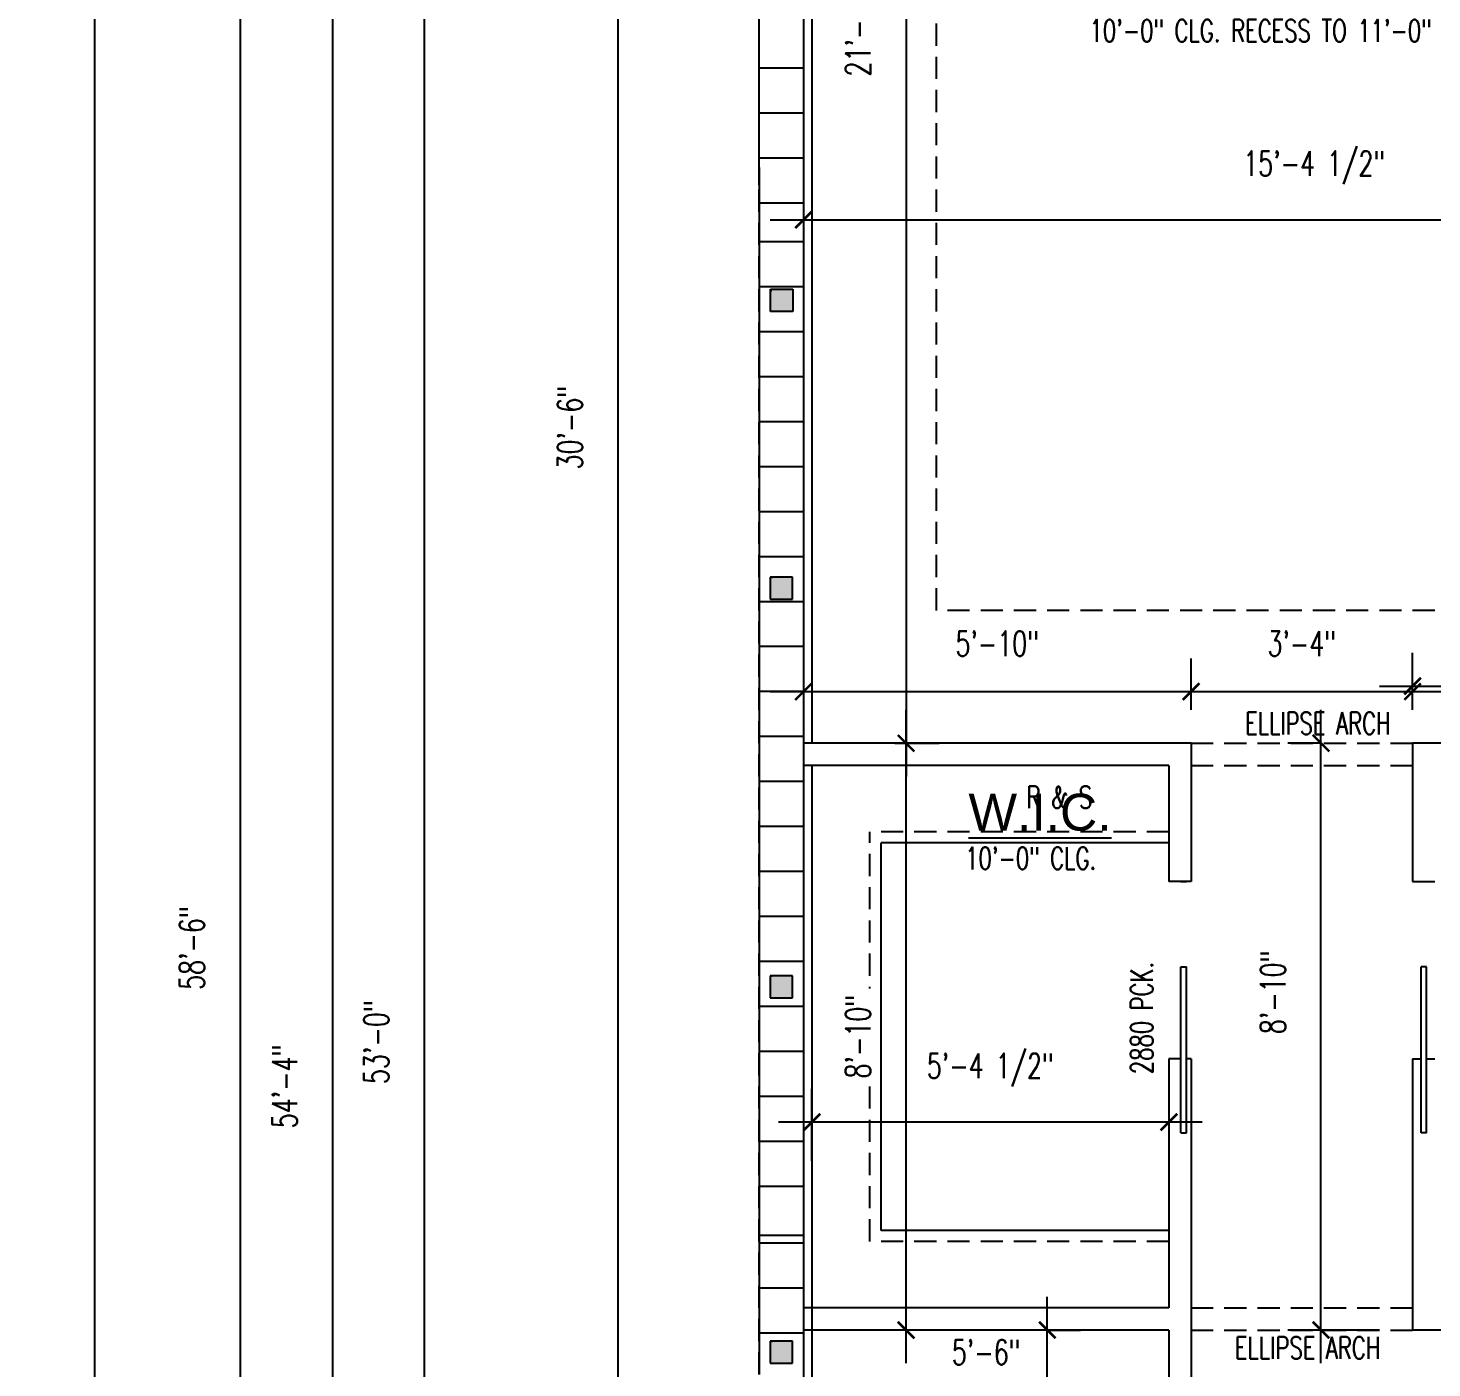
# Model space of a CAD drawing. Header units: inches. Extents: x -25328 to 8149, y -5530 to 4336.
# Drawn here: x -4712.4 to -4458.9, y 2161 to 2403 of the extents above; entities that cross this region are included whole.
import ezdxf

# ---------------------------------------------------------------- set-up
doc = ezdxf.new("R2010")
doc.units = ezdxf.units.IN
doc.header["$LTSCALE"] = 16
doc.header["$MEASUREMENT"] = 0
doc.linetypes.add('HIDDEN', pattern=[0.375, 0.25, -0.125])
doc.layers.get('0').update_dxf_attribs({"linetype": 'CONTINUOUS'})
doc.layers.get('DEFPOINTS').update_dxf_attribs({"linetype": 'CONTINUOUS'})
doc.layers.add('AREA', color=7, linetype='HIDDEN', plot=False)
for name, color, linetype in [('BLOCK', 8, 'CONTINUOUS'), ('CEILING', 8, 'CONTINUOUS'), ('CELLS', 165, 'CONTINUOUS'), ('CONC', 3, 'CONTINUOUS'), ('DIM', 5, 'CONTINUOUS'), ('DIMS', 5, 'CONTINUOUS'), ('DOORS', 1, 'CONTINUOUS'), ('DRY WALL', 8, 'CONTINUOUS'), ('SHELF', 2, 'CONTINUOUS'), ('TEXT', 11, 'CONTINUOUS'), ('TEXT ROOM', 3, 'CONTINUOUS'), ('WALLS EXT', 6, 'CONTINUOUS'), ('WALLS INT', 6, 'CONTINUOUS')]:
    doc.layers.add(name, color=color, linetype=linetype)
doc.styles.add('PAYTAS RM', font='romans.shx', dxfattribs={"width": 0.7, "height": 4.5})
doc.styles.add('PAYTS NOTES', font='romans.shx', dxfattribs={"width": 0.7, "height": 4.5})
doc.styles.add('TEST', font='swissk.ttf', dxfattribs={"height": 4})
doc.dimstyles.new('DIM- PAYTAS', dxfattribs={"dimscale": 48, "dimtxt": 0.1, "dimasz": 0.0625, "dimexe": 0.125, "dimexo": 0.125, "dimgap": 0.125, "dimtad": 1, "dimdec": 1, "dimzin": 3, "dimdsep": 46, "dimlunit": 4, "dimtxsty": 'PAYTAS RM', "dimblk": 'ARCHTICK', "dimcen": 0.09, "dimdle": 0.125, "dimclrd": 5, "dimclre": 5, "dimclrt": 11, "dimadec": 0, "dimazin": 0, "dimtfac": 1, "dimtdec": 1, "dimtofl": 0, "dimtmove": 2, "dimatfit": 3, "dimfxl": 0, "dimfrac": 2, "dimtolj": 1, "dimtzin": 3, "dimarcsym": 0})

# ---------------------------------------------------------------- blocks, each defined once
blk = doc.blocks.new('CELL')
at = {"layer": 'CELLS', "linetype": 'Continuous'}
for p, q in [((-1.99, -1.89), (-1.99, 2.11)), ((-1.99, 2.11), (2.01, 2.11)), ((2.01, 2.11), (2.01, -1.89)), ((2.01, -1.89), (-1.99, -1.89))]:
    blk.add_line(p, q, dxfattribs=at)
for points in [[(-1.99, 2.11), (-1.99, -1.89), (2.01, 2.11), (-0.07, -1.89)], [(2.01, 2.11), (-0.07, -1.89), (2.01, -0.79), (1.71, -1.89)], [(2.01, -0.79), (1.71, -1.89), (2.01, -1.89)]]:
    blk.add_solid(points, dxfattribs=at)
blk = doc.blocks.new('_ArchTick')
at = {"color": 0, "linetype": 'ByBlock', "const_width": 0.15}
blk.add_lwpolyline([(-0.5, -0.5), (0.5, 0.5)], dxfattribs=at)
blk = doc.blocks.new('*D253')
at = {"layer": 'DEFPOINTS', "color": 0, "transparency": 16777216}
for p in [(-4640.87, 2537.81), (-4580.39, 2537.81), (-4605.88, 1901.81)]:
    blk.add_point(p, dxfattribs=at)
at = {"layer": 'DIMS', "color": 5, "lineweight": -2, "transparency": 16777216}
for p, q in [((-4640.87, 1895.81), (-4640.87, 2543.81)), ((-4586.39, 2537.81), (-4646.87, 2537.81)), ((-4611.88, 1901.81), (-4646.87, 1901.81))]:
    blk.add_line(p, q, dxfattribs=at)
at = {"layer": 'DIMS', "color": 5, "lineweight": -2, "transparency": 16777216, "xscale": 3, "yscale": 3, "zscale": 3}
for p, rotation in [((-4640.87, 2537.81), 90), ((-4640.87, 1901.81), 270)]:
    blk.add_blockref('_ArchTick', p, dxfattribs=dict(at, rotation=rotation))
at = {"layer": 'DIMS', "color": 11, "transparency": 16777216, "insert": (-4649.55, 2219.81), "char_height": 4.5, "attachment_point": 5, "rotation": 90, "style": 'PAYTAS RM'}
blk.add_mtext('\\A1;53\'-0"', dxfattribs=at)
blk = doc.blocks.new('*D244')
at = {"layer": 'DEFPOINTS', "color": 0, "transparency": 16777216}
for p in [(-4572.39, 2297.81), (-4502.39, 2283.13), (-4502.39, 2273.81)]:
    blk.add_point(p, dxfattribs=at)
at = {"layer": 'DIMS', "color": 5, "lineweight": -2, "transparency": 16777216}
for p, q in [((-4572.39, 2291.81), (-4572.39, 2277.13)), ((-4502.39, 2279.81), (-4502.39, 2289.13)), ((-4578.39, 2283.13), (-4496.39, 2283.13))]:
    blk.add_line(p, q, dxfattribs=at)
at = {"layer": 'DIMS', "color": 5, "lineweight": -2, "transparency": 16777216, "xscale": 3, "yscale": 3, "zscale": 3, "rotation": 180}
blk.add_blockref('_ArchTick', (-4572.39, 2283.13), dxfattribs=at)
at = {"layer": 'DIMS', "color": 5, "lineweight": -2, "transparency": 16777216, "xscale": 3, "yscale": 3, "zscale": 3}
blk.add_blockref('_ArchTick', (-4502.39, 2283.13), dxfattribs=at)
at = {"layer": 'DIMS', "color": 11, "transparency": 16777216, "insert": (-4537.39, 2291.81), "char_height": 4.5, "attachment_point": 5, "style": 'PAYTAS RM'}
blk.add_mtext('\\A1;5\'-10"', dxfattribs=at)
blk = doc.blocks.new('*D245')
at = {"layer": 'DEFPOINTS', "color": 0, "transparency": 16777216}
for p in [(-4462.39, 2283.13), (-4502.39, 2273.81), (-4462.39, 2273.81)]:
    blk.add_point(p, dxfattribs=at)
at = {"layer": 'DIMS', "color": 5, "lineweight": -2, "transparency": 16777216}
for p, q in [((-4502.39, 2279.81), (-4502.39, 2289.13)), ((-4462.39, 2279.81), (-4462.39, 2289.13)), ((-4508.39, 2283.13), (-4456.39, 2283.13))]:
    blk.add_line(p, q, dxfattribs=at)
at = {"layer": 'DIMS', "color": 5, "lineweight": -2, "transparency": 16777216, "xscale": 3, "yscale": 3, "zscale": 3, "rotation": 180}
blk.add_blockref('_ArchTick', (-4502.39, 2283.13), dxfattribs=at)
at = {"layer": 'DIMS', "color": 5, "lineweight": -2, "transparency": 16777216, "xscale": 3, "yscale": 3, "zscale": 3}
blk.add_blockref('_ArchTick', (-4462.39, 2283.13), dxfattribs=at)
at = {"layer": 'DIMS', "color": 11, "transparency": 16777216, "insert": (-4482.39, 2291.81), "char_height": 4.5, "attachment_point": 5, "style": 'PAYTAS RM'}
blk.add_mtext('\\A1;3\'-4"', dxfattribs=at)
blk = doc.blocks.new('*D246')
at = {"layer": 'DEFPOINTS', "color": 0, "transparency": 16777216}
for p in [(-4381.89, 2307.16), (-4381.89, 2284.13), (-4462.39, 2273.81)]:
    blk.add_point(p, dxfattribs=at)
at = {"layer": 'DIMS', "color": 5, "lineweight": -2, "transparency": 16777216}
for p, q in [((-4381.89, 2301.16), (-4381.89, 2278.13)), ((-4462.39, 2279.81), (-4462.39, 2290.13)), ((-4468.39, 2284.13), (-4375.89, 2284.13))]:
    blk.add_line(p, q, dxfattribs=at)
at = {"layer": 'DIMS', "color": 5, "lineweight": -2, "transparency": 16777216, "xscale": 3, "yscale": 3, "zscale": 3, "rotation": 180}
blk.add_blockref('_ArchTick', (-4462.39, 2284.13), dxfattribs=at)
at = {"layer": 'DIMS', "color": 5, "lineweight": -2, "transparency": 16777216, "xscale": 3, "yscale": 3, "zscale": 3}
blk.add_blockref('_ArchTick', (-4381.89, 2284.13), dxfattribs=at)
at = {"layer": 'DIMS', "color": 11, "transparency": 16777216, "insert": (-4422.14, 2293.56), "char_height": 4.5, "attachment_point": 5, "style": 'PAYTAS RM'}
blk.add_mtext('\\A1;6\'-8 1/2"', dxfattribs=at)
blk = doc.blocks.new('*D247')
at = {"layer": 'DEFPOINTS', "color": 0, "transparency": 16777216}
for p in [(-4572.39, 2376.44), (-4387.89, 2368.35), (-4387.89, 2368.35)]:
    blk.add_point(p, dxfattribs=at)
at = {"layer": 'DIMS', "color": 5, "lineweight": -2, "transparency": 16777216}
for p, q in [((-4578.39, 2368.35), (-4381.89, 2368.35)), ((-4572.39, 2370.44), (-4572.39, 2362.35))]:
    blk.add_line(p, q, dxfattribs=at)
at = {"layer": 'DIMS', "color": 5, "lineweight": -2, "transparency": 16777216, "xscale": 3, "yscale": 3, "zscale": 3, "rotation": 180}
blk.add_blockref('_ArchTick', (-4572.39, 2368.35), dxfattribs=at)
at = {"layer": 'DIMS', "color": 5, "lineweight": -2, "transparency": 16777216, "xscale": 3, "yscale": 3, "zscale": 3}
blk.add_blockref('_ArchTick', (-4387.89, 2368.35), dxfattribs=at)
at = {"layer": 'DIMS', "color": 11, "transparency": 16777216, "insert": (-4480.14, 2377.78), "char_height": 4.5, "attachment_point": 5, "style": 'PAYTAS RM'}
blk.add_mtext('\\A1;15\'-4 1/2"', dxfattribs=at)
blk = doc.blocks.new('*D272')
at = {"layer": 'CONC', "color": 5, "lineweight": -2, "transparency": 16777216}
blk.add_line((-4605.88, 2141.81), (-4605.88, 2519.81), dxfattribs=at)
at = {"layer": 'DEFPOINTS', "color": 0, "transparency": 16777216}
for p in [(-4605.88, 2513.81), (-4605.88, 2513.81), (-4605.88, 2147.81)]:
    blk.add_point(p, dxfattribs=at)
at = {"layer": 'CONC', "color": 5, "lineweight": -2, "transparency": 16777216, "xscale": 3, "yscale": 3, "zscale": 3}
for p, rotation in [((-4605.88, 2513.81), 90), ((-4605.88, 2147.81), 270)]:
    blk.add_blockref('_ArchTick', p, dxfattribs=dict(at, rotation=rotation))
at = {"layer": 'CONC', "color": 11, "transparency": 16777216, "insert": (-4614.56, 2330.81), "char_height": 4.5, "attachment_point": 5, "rotation": 90, "style": 'PAYTAS RM'}
blk.add_mtext('\\A1;30\'-6"', dxfattribs=at)
blk = doc.blocks.new('*D279')
at = {"layer": 'DEFPOINTS', "color": 0, "transparency": 16777216}
for p in [(-4534.05, 2167.81), (-4528.36, 2167.81), (-4534.05, 2127.81)]:
    blk.add_point(p, dxfattribs=at)
at = {"layer": 'DIM', "color": 5, "lineweight": -2, "transparency": 16777216}
for p, q in [((-4528.36, 2121.81), (-4528.36, 2173.81)), ((-4528.05, 2167.81), (-4522.36, 2167.81)), ((-4528.05, 2127.81), (-4522.36, 2127.81))]:
    blk.add_line(p, q, dxfattribs=at)
at = {"layer": 'DIM', "color": 5, "lineweight": -2, "transparency": 16777216, "xscale": 3, "yscale": 3, "zscale": 3}
for p, rotation in [((-4528.36, 2167.81), 90), ((-4528.36, 2127.81), 270)]:
    blk.add_blockref('_ArchTick', p, dxfattribs=dict(at, rotation=rotation))
at = {"layer": 'DIM', "color": 11, "transparency": 16777216, "insert": (-4538, 2148.81), "char_height": 4.5, "attachment_point": 5, "rotation": 90, "style": 'PAYTAS RM', "bg_fill": 3, "box_fill_scale": 1.25, "bg_fill_color": 256, "bg_fill_true_color": 13158600, "bg_fill_transparency": 0}
blk.add_mtext('\\A1;3\'-4"', dxfattribs=at)
blk = doc.blocks.new('*D280')
at = {"layer": 'CONC', "color": 5, "lineweight": -2, "transparency": 16777216}
for p, q in [((-4570.89, 2198.37), (-4570.89, 2211.37)), ((-4500.39, 2205.37), (-4576.89, 2205.37))]:
    blk.add_line(p, q, dxfattribs=at)
at = {"layer": 'DEFPOINTS', "color": 0, "transparency": 16777216}
for p in [(-4570.89, 2205.37), (-4506.39, 2205.37), (-4570.89, 2192.37)]:
    blk.add_point(p, dxfattribs=at)
at = {"layer": 'CONC', "color": 5, "lineweight": -2, "transparency": 16777216, "xscale": 3, "yscale": 3, "zscale": 3, "rotation": 180}
blk.add_blockref('_ArchTick', (-4570.89, 2205.37), dxfattribs=at)
at = {"layer": 'CONC', "color": 5, "lineweight": -2, "transparency": 16777216, "xscale": 3, "yscale": 3, "zscale": 3}
blk.add_blockref('_ArchTick', (-4506.39, 2205.37), dxfattribs=at)
at = {"layer": 'CONC', "color": 11, "transparency": 16777216, "insert": (-4538.64, 2214.79), "char_height": 4.5, "attachment_point": 5, "style": 'PAYTAS RM'}
blk.add_mtext('\\A1;5\'-4 1/2"', dxfattribs=at)
blk = doc.blocks.new('*D282')
at = {"layer": 'DEFPOINTS', "color": 0, "transparency": 16777216}
for p in [(-4478.93, 2273.81), (-4473.17, 2273.81), (-4462.39, 2167.81)]:
    blk.add_point(p, dxfattribs=at)
at = {"layer": 'DIM', "color": 5, "lineweight": -2, "transparency": 16777216}
for p, q in [((-4478.93, 2161.81), (-4478.93, 2279.81)), ((-4479.17, 2273.81), (-4484.93, 2273.81)), ((-4468.39, 2167.81), (-4484.93, 2167.81))]:
    blk.add_line(p, q, dxfattribs=at)
at = {"layer": 'DIM', "color": 5, "lineweight": -2, "transparency": 16777216, "xscale": 3, "yscale": 3, "zscale": 3}
for p, rotation in [((-4478.93, 2273.81), 90), ((-4478.93, 2167.81), 270)]:
    blk.add_blockref('_ArchTick', p, dxfattribs=dict(at, rotation=rotation))
at = {"layer": 'DIM', "color": 11, "transparency": 16777216, "insert": (-4487.61, 2228.81), "char_height": 4.5, "attachment_point": 5, "rotation": 90, "style": 'PAYTAS RM', "bg_fill": 3, "box_fill_scale": 1.25, "bg_fill_color": 256, "bg_fill_true_color": 13158600, "bg_fill_transparency": 0}
blk.add_mtext('\\A1;8\'-10"', dxfattribs=at)
blk = doc.blocks.new('*D313')
at = {"layer": 'DEFPOINTS', "color": 0, "transparency": 16777216}
for p in [(-4561.89, 2529.81), (-4561.89, 2273.81), (-4553.87, 2273.81)]:
    blk.add_point(p, dxfattribs=at)
at = {"layer": 'DIM', "color": 5, "lineweight": -2, "transparency": 16777216}
for p, q in [((-4553.87, 2535.81), (-4553.87, 2267.81)), ((-4555.89, 2529.81), (-4547.87, 2529.81)), ((-4555.89, 2273.81), (-4547.87, 2273.81))]:
    blk.add_line(p, q, dxfattribs=at)
at = {"layer": 'DIM', "color": 5, "lineweight": -2, "transparency": 16777216, "xscale": 3, "yscale": 3, "zscale": 3}
for p, rotation in [((-4553.87, 2529.81), 90), ((-4553.87, 2273.81), 270)]:
    blk.add_blockref('_ArchTick', p, dxfattribs=dict(at, rotation=rotation))
at = {"layer": 'DIM', "color": 11, "transparency": 16777216, "insert": (-4562.55, 2401.81), "char_height": 4.5, "attachment_point": 5, "rotation": 90, "style": 'PAYTAS RM', "bg_fill": 3, "box_fill_scale": 1.25, "bg_fill_color": 256, "bg_fill_true_color": 13158600, "bg_fill_transparency": 0}
blk.add_mtext('\\A1;21\'-4"', dxfattribs=at)
blk = doc.blocks.new('*D319')
at = {"layer": 'DEFPOINTS', "color": 0, "transparency": 16777216}
for p in [(-4560.48, 2273.81), (-4553.87, 2273.81), (-4552.63, 2167.81)]:
    blk.add_point(p, dxfattribs=at)
at = {"layer": 'DIM', "color": 5, "lineweight": -2, "transparency": 16777216}
for p, q in [((-4553.87, 2161.81), (-4553.87, 2279.81)), ((-4554.48, 2273.81), (-4547.87, 2273.81)), ((-4558.63, 2167.81), (-4559.87, 2167.81))]:
    blk.add_line(p, q, dxfattribs=at)
at = {"layer": 'DIM', "color": 5, "lineweight": -2, "transparency": 16777216, "xscale": 3, "yscale": 3, "zscale": 3}
for p, rotation in [((-4553.87, 2273.81), 90), ((-4553.87, 2167.81), 270)]:
    blk.add_blockref('_ArchTick', p, dxfattribs=dict(at, rotation=rotation))
at = {"layer": 'DIM', "color": 11, "transparency": 16777216, "insert": (-4562.55, 2220.81), "char_height": 4.5, "attachment_point": 5, "rotation": 90, "style": 'PAYTAS RM', "bg_fill": 3, "box_fill_scale": 1.25, "bg_fill_color": 256, "bg_fill_true_color": 13158600, "bg_fill_transparency": 0}
blk.add_mtext('\\A1;8\'-10"', dxfattribs=at)
blk = doc.blocks.new('*D356')
at = {"layer": 'DEFPOINTS', "color": 0, "transparency": 16777216}
for p in [(-4572.39, 2164.02), (-4506.39, 2163.02), (-4506.39, 2155.12)]:
    blk.add_point(p, dxfattribs=at)
at = {"layer": 'WALLS INT', "color": 5, "lineweight": -2, "transparency": 16777216}
for p, q in [((-4572.39, 2158.02), (-4572.39, 2149.12)), ((-4506.39, 2157.02), (-4506.39, 2149.12)), ((-4578.39, 2155.12), (-4500.39, 2155.12))]:
    blk.add_line(p, q, dxfattribs=at)
at = {"layer": 'WALLS INT', "color": 5, "lineweight": -2, "transparency": 16777216, "xscale": 3, "yscale": 3, "zscale": 3, "rotation": 180}
blk.add_blockref('_ArchTick', (-4572.39, 2155.12), dxfattribs=at)
at = {"layer": 'WALLS INT', "color": 5, "lineweight": -2, "transparency": 16777216, "xscale": 3, "yscale": 3, "zscale": 3}
blk.add_blockref('_ArchTick', (-4506.39, 2155.12), dxfattribs=at)
at = {"layer": 'WALLS INT', "color": 11, "transparency": 16777216, "insert": (-4539.39, 2163.8), "char_height": 4.5, "attachment_point": 5, "style": 'PAYTAS RM', "bg_fill": 3, "box_fill_scale": 1.25, "bg_fill_color": 256, "bg_fill_true_color": 13158600, "bg_fill_transparency": 0}
blk.add_mtext('\\A1;5\'-6"', dxfattribs=at)
blk = doc.blocks.new('*D553')
at = {"layer": 'DEFPOINTS', "color": 0, "transparency": 16777216}
for p in [(-4657.4, 2537.81), (-4628.95, 2537.81), (-4595.6, 1885.81)]:
    blk.add_point(p, dxfattribs=at)
at = {"layer": 'WALLS INT', "color": 5, "lineweight": -2, "transparency": 16777216}
for p, q in [((-4657.4, 1879.81), (-4657.4, 2543.81)), ((-4634.95, 2537.81), (-4663.4, 2537.81)), ((-4601.6, 1885.81), (-4663.4, 1885.81))]:
    blk.add_line(p, q, dxfattribs=at)
at = {"layer": 'WALLS INT', "color": 5, "lineweight": -2, "transparency": 16777216, "xscale": 3, "yscale": 3, "zscale": 3}
for p, rotation in [((-4657.4, 2537.81), 90), ((-4657.4, 1885.81), 270)]:
    blk.add_blockref('_ArchTick', p, dxfattribs=dict(at, rotation=rotation))
at = {"layer": 'WALLS INT', "color": 11, "transparency": 16777216, "insert": (-4666.08, 2211.81), "char_height": 4.5, "attachment_point": 5, "rotation": 90, "style": 'PAYTAS RM', "bg_fill": 3, "box_fill_scale": 1.25, "bg_fill_color": 256, "bg_fill_true_color": 13158600, "bg_fill_transparency": 0}
blk.add_mtext('\\A1;54\'-4"', dxfattribs=at)
blk = doc.blocks.new('*D555')
at = {"layer": 'DEFPOINTS', "color": 0, "transparency": 16777216}
for p in [(-4628.9, 2587.81), (-4674.15, 1885.81), (-4552.42, 1885.81)]:
    blk.add_point(p, dxfattribs=at)
at = {"layer": 'WALLS INT', "color": 5, "lineweight": -2, "transparency": 16777216}
for p, q in [((-4674.15, 2593.81), (-4674.15, 1879.81)), ((-4634.9, 2587.81), (-4680.15, 2587.81)), ((-4558.42, 1885.81), (-4680.15, 1885.81))]:
    blk.add_line(p, q, dxfattribs=at)
at = {"layer": 'WALLS INT', "color": 5, "lineweight": -2, "transparency": 16777216, "xscale": 3, "yscale": 3, "zscale": 3}
for p, rotation in [((-4674.15, 2587.81), 90), ((-4674.15, 1885.81), 270)]:
    blk.add_blockref('_ArchTick', p, dxfattribs=dict(at, rotation=rotation))
at = {"layer": 'WALLS INT', "color": 11, "transparency": 16777216, "insert": (-4682.83, 2236.81), "char_height": 4.5, "attachment_point": 5, "rotation": 90, "style": 'PAYTAS RM', "bg_fill": 3, "box_fill_scale": 1.25, "bg_fill_color": 256, "bg_fill_true_color": 13158600, "bg_fill_transparency": 0}
blk.add_mtext('\\A1;58\'-6"', dxfattribs=at)
blk = doc.blocks.new('*D558')
at = {"layer": 'DEFPOINTS', "color": 0, "transparency": 16777216}
for p in [(-4700.39, 2587.81), (-4607.35, 2587.81), (-4505.33, 1501.81)]:
    blk.add_point(p, dxfattribs=at)
at = {"layer": 'WALLS INT', "color": 5, "lineweight": -2, "transparency": 16777216}
for p, q in [((-4700.39, 1495.81), (-4700.39, 2593.81)), ((-4613.35, 2587.81), (-4706.39, 2587.81)), ((-4511.33, 1501.81), (-4706.39, 1501.81))]:
    blk.add_line(p, q, dxfattribs=at)
at = {"layer": 'WALLS INT', "color": 5, "lineweight": -2, "transparency": 16777216, "xscale": 3, "yscale": 3, "zscale": 3}
for p, rotation in [((-4700.39, 2587.81), 90), ((-4700.39, 1501.81), 270)]:
    blk.add_blockref('_ArchTick', p, dxfattribs=dict(at, rotation=rotation))
at = {"layer": 'WALLS INT', "color": 11, "transparency": 16777216, "insert": (-4709.07, 2044.81), "char_height": 4.5, "attachment_point": 5, "rotation": 90, "style": 'PAYTAS RM', "bg_fill": 3, "box_fill_scale": 1.25, "bg_fill_color": 256, "bg_fill_true_color": 13158600, "bg_fill_transparency": 0}
blk.add_mtext('\\A1;90\'-6"', dxfattribs=at)

msp = doc.modelspace()

# ---------------------------------------------------------------- linework, layer by layer
at = {"layer": 'BLOCK'}
for p, q in [((-4572.39364874, 2395.75792296), (-4580.39364874, 2395.75792296)), ((-4572.39364874, 2387.63292296), (-4580.39364874, 2387.63292296)), ((-4572.39364874, 2379.50792296), (-4580.39364874, 2379.50792296)), ((-4572.39364874, 2371.38292296), (-4580.39364874, 2371.38292296)), ((-4572.39364874, 2364.375), (-4580.39364874, 2364.375)), ((-4572.39364874, 2356.25), (-4580.39364874, 2356.25)), ((-4572.39364874, 2348.125), (-4580.39364874, 2348.125)), ((-4572.39364874, 2340), (-4580.39364874, 2340)), ((-4572.39364874, 2331.875), (-4580.39364874, 2331.875)), ((-4572.39364874, 2323.75), (-4580.39364874, 2323.75)), ((-4572.39364874, 2315.625), (-4580.39364874, 2315.625)), ((-4572.39364874, 2307.5), (-4580.39364874, 2307.5)), ((-4572.39364874, 2299.375), (-4580.39364874, 2299.375)), ((-4572.39364874, 2291.25), (-4580.39364874, 2291.25)), ((-4572.39364874, 2283.125), (-4580.39364874, 2283.125)), ((-4572.39364874, 2275), (-4580.39364874, 2275)), ((-4572.39364874, 2266.875), (-4580.39364874, 2266.875)), ((-4572.39364874, 2258.75), (-4580.39364874, 2258.75)), ((-4572.39364874, 2250.625), (-4580.39364874, 2250.625)), ((-4572.39364874, 2242.5), (-4580.39364874, 2242.5)), ((-4572.39364874, 2234.375), (-4580.39364874, 2234.375)), ((-4572.39364874, 2226.25), (-4580.39364874, 2226.25)), ((-4572.39364874, 2218.125), (-4580.39364874, 2218.125)), ((-4572.39364874, 2210), (-4580.39364874, 2210)), ((-4572.39364874, 2201.875), (-4580.39364874, 2201.875)), ((-4572.39364874, 2193.75), (-4580.39364874, 2193.75)), ((-4572.39364874, 2184.90466057), (-4580.39364874, 2184.90466057)), ((-4572.39364874, 2183.5), (-4580.39364874, 2183.5)), ((-4572.39364874, 2175.375), (-4580.39364874, 2175.375)), ((-4572.39364874, 2167.25), (-4580.39364874, 2167.25))]:
    msp.add_line(p, q, dxfattribs=at)
at = {"layer": 'CEILING', "linetype": 'HIDDEN'}
for p, q in [((-4548.39364874, 2297.80728168), (-4548.39364874, 2505.80728168)), ((-4410.39364874, 2297.80728168), (-4548.39364874, 2297.80728168)), ((-4502.39364874, 2273.80728168), (-4462.39364874, 2273.80728168)), ((-4502.39364874, 2269.80728168), (-4462.39364874, 2269.80728168))]:
    msp.add_line(p, q, dxfattribs=at)
at = {"layer": 'DOORS'}
for p, q in [((-4504.23536139, 2248.80728168), (-4503.23536139, 2248.80728168)), ((-4504.23536139, 2203.42536488), (-4504.23536139, 2233.42536488)), ((-4504.23536139, 2233.42536488), (-4503.23536139, 2233.42536488)), ((-4503.23536139, 2203.42536488), (-4503.23536139, 2233.42536488)), ((-4460.86365332, 2203.42536488), (-4460.86365332, 2233.42536488)), ((-4459.86365332, 2233.42536488), (-4460.86365332, 2233.42536488)), ((-4459.86365332, 2203.42536488), (-4459.86365332, 2233.42536488)), ((-4504.23536139, 2203.42536488), (-4503.23536139, 2203.42536488)), ((-4459.86365332, 2203.42536488), (-4460.86365332, 2203.42536488))]:
    msp.add_line(p, q, dxfattribs=at)
at = {"layer": 'DRY WALL'}
for p, q in [((-4570.89364874, 2528.30728168), (-4570.89364874, 2273.80728168)), ((-4570.89364874, 2269.80728168), (-4570.89364874, 1911.30728168))]:
    msp.add_line(p, q, dxfattribs=at)
at = {"layer": 'SHELF', "linetype": 'HIDDEN'}
for p, q in [((-4506.39364874, 2257.80728168), (-4560.39364874, 2257.80728168)), ((-4560.39364874, 2183.80728168), (-4560.39364874, 2257.80728168)), ((-4506.39364874, 2183.80728168), (-4560.39364874, 2183.80728168))]:
    msp.add_line(p, q, dxfattribs=at)
at = {"layer": 'SHELF'}
for p, q in [((-4506.39364874, 2255.80728168), (-4558.39364874, 2255.80728168)), ((-4558.39364874, 2185.80728168), (-4558.39364874, 2255.80728168)), ((-4506.39364874, 2185.80728168), (-4558.39364874, 2185.80728168))]:
    msp.add_line(p, q, dxfattribs=at)
at = {"layer": 'WALLS EXT'}
for p, q in [((-4580.39364874, 2374.59180565), (-4580.39364874, 2477.80728168)), ((-4572.39364874, 2477.80728168), (-4572.39364874, 2374.59180565)), ((-4580.39364874, 2377.80728168), (-4580.39364874, 2159.80728168)), ((-4572.39364874, 2377.80728168), (-4572.39364874, 2102.80728168))]:
    msp.add_line(p, q, dxfattribs=at)
at = {"layer": 'WALLS INT'}
for p, q in [((-4502.39364874, 2273.80728168), (-4572.39364874, 2273.80728168)), ((-4502.39364874, 2273.80728168), (-4502.39364874, 2248.80728168)), ((-4462.39364874, 2273.80728168), (-4462.39364874, 2248.80728168)), ((-4387.89364874, 2273.80728168), (-4462.39364874, 2273.80728168)), ((-4506.39364874, 2269.80728168), (-4572.39364874, 2269.80728168)), ((-4506.39364874, 2269.80728168), (-4506.39364874, 2248.80728168)), ((-4502.39364874, 2248.80728168), (-4506.39364874, 2248.80728168)), ((-4462.39364874, 2248.80728168), (-4458.39364874, 2248.80728168)), ((-4506.39364874, 2216.80728168), (-4506.39364874, 2210.80728168)), ((-4504.23536139, 2216.80728168), (-4506.39364874, 2216.80728168)), ((-4502.39364874, 2216.80728168), (-4503.23536139, 2216.80728168)), ((-4502.39364874, 2216.80728168), (-4502.39364874, 2123.80728168)), ((-4462.39364874, 2216.80728168), (-4462.39364874, 2167.80728168)), ((-4462.39364874, 2216.80728168), (-4460.86365332, 2216.80728168)), ((-4459.86365332, 2216.80728168), (-4458.39364874, 2216.80728168)), ((-4506.39364874, 2210.80728168), (-4506.39364874, 2171.80728168)), ((-4506.39364874, 2210.80728168), (-4506.39364874, 2210.80728168)), ((-4506.39364874, 2171.80728168), (-4572.39364874, 2171.80728168)), ((-4506.39364874, 2167.80728168), (-4572.39364874, 2167.80728168)), ((-4506.39364874, 2167.80728168), (-4506.39364874, 2127.80728168)), ((-4381.89364874, 2167.80728168), (-4462.39364874, 2167.80728168))]:
    msp.add_line(p, q, dxfattribs=at)

# ---------------------------------------------------------------- block references
at = {"layer": 'CELLS', "rotation": 180}
msp.add_blockref('CELL', (-4576.32696106, 2353.91795462), dxfattribs=at)
at = {"layer": 'CELLS', "xscale": -1, "rotation": 270}
for p in [(-4576.50432169, 2301.79811215), (-4576.50432169, 2229.79811215), (-4576.50432169, 2163.79811215)]:
    msp.add_blockref('CELL', p, dxfattribs=at)

# ---------------------------------------------------------------- texts
at = {"layer": 'TEXT', "char_height": 4, "attachment_point": 1, "style": 'PAYTS NOTES'}
for s, insert, width in [('\\pt4.004,8.009,12;10\'-0" CLG. RECESS TO 11\'-0"', (-4520.7185818, 2404.50559167), 83.9529322576), ('\\A1;R & S', (-4532.12986659, 2266.0643352), 23.9529322576), ('\\pt4.004,8.009,12;10\'-0" CLG.', (-4543.17695354, 2255.02096143), 83.9529322576)]:
    msp.add_mtext(s, dxfattribs=dict(at, insert=insert, width=width))
at = {"layer": 'TEXT', "insert": (-4513.31073396, 2214.03522294), "char_height": 4, "width": 32.8034271152, "attachment_point": 1, "rotation": 90, "style": 'PAYTS NOTES'}
msp.add_mtext('\\pt4.004,8.009,12;2880 PCK.', dxfattribs=at)
at = {"layer": 'TEXT ROOM', "insert": (-4529.67313298, 2257.93006484), "char_height": 5, "width": 65.8334247406, "attachment_point": 8, "style": 'TEST'}
msp.add_mtext('{\\fSansSerif|b0|i0|c2|p2;\\H1.333x;\\LW.I.C.}', dxfattribs=at)

# ---------------------------------------------------------------- dimensions: what is measured, and where the dimension line sits
at = {"layer": 'CONC'}
for base, p1, p2, angle, picture, middle in [((-4605.882331, 2513.80728168), (-4605.882331, 2147.80728168), (-4605.882331, 2513.80728168), 90, '*D272', (-4614.56090243, 2330.80728168)), ((-4570.89364874, 2205.36538667), (-4506.39364874, 2205.36538667), (-4570.89364874, 2192.36538667), 180, '*D280', (-4538.64364874, 2214.7939581))]:
    dim = msp.add_linear_dim(base=base, p1=p1, p2=p2, angle=angle, dimstyle='DIM- PAYTAS', dxfattribs=at)
    dim.commit()
    dim.dimension.update_dxf_attribs({"geometry": picture, "text_midpoint": middle})
at = {"layer": 'DIMS'}
for base, p1, p2, angle, picture, middle in [((-4640.87076832, 2537.80728168), (-4605.882331, 1901.80728168), (-4580.39364874, 2537.80728168), 90, '*D253', (-4649.54933975, 2219.80728168)), ((-4387.89364874, 2368.3497082), (-4572.39364874, 2376.44030216), (-4387.89364874, 2368.3497082), 0, '*D247', (-4480.14364874, 2377.77827963)), ((-4381.89364874, 2284.12818445), (-4462.39364874, 2273.80728168), (-4381.89364874, 2307.15510847), 0, '*D246', (-4422.14364874, 2293.55675588)), ((-4502.39364874, 2283.12818445), (-4572.39364874, 2297.80728168), (-4502.39364874, 2273.80728168), 0, '*D244', (-4537.39364874, 2291.80675588)), ((-4462.39364874, 2283.12818445), (-4502.39364874, 2273.80728168), (-4462.39364874, 2273.80728168), 0, '*D245', (-4482.39364874, 2291.80675588))]:
    dim = msp.add_linear_dim(base=base, p1=p1, p2=p2, angle=angle, dimstyle='DIM- PAYTAS', dxfattribs=at)
    dim.commit()
    dim.dimension.update_dxf_attribs({"geometry": picture, "text_midpoint": middle})

# ---------------------------------------------------------------- next in the draw order: dimensions: what is measured, and where the dimension line sits
at = {"layer": 'DIM'}
dim = msp.add_linear_dim(base=(-4553.87114497, 2273.80728168), p1=(-4561.89364874, 2529.80728168), p2=(-4561.89364874, 2273.80728168), angle=90, dimstyle='DIM- PAYTAS', override={"dimtfill": 1, "dimarcsym": 2}, dxfattribs=at)
dim.commit()
dim.dimension.update_dxf_attribs({"geometry": '*D313', "text_midpoint": (-4562.5497164, 2401.80728168)})
for base, p1, p2, picture, middle in [((-4478.92854718, 2273.80728168), (-4462.39364874, 2167.80728168), (-4473.17046753, 2273.80728168), '*D282', (-4487.60711861, 2228.80728168)), ((-4528.36207684, 2167.80728168), (-4534.05050299, 2127.80728168), (-4534.05050299, 2167.80728168), '*D279', (-4537.99593138, 2148.80728168))]:
    dim = msp.add_linear_dim(base=base, p1=p1, p2=p2, angle=90, dimstyle='DIM- PAYTAS', override={"dimtfill": 1, "dimarcsym": 2}, dxfattribs=at)
    dim.commit()
    dim.dimension.update_dxf_attribs({"geometry": picture, "text_midpoint": middle, "dimtype": 160})
at = {"layer": 'WALLS INT'}
dim = msp.add_linear_dim(base=(-4657.40442566, 2537.80728168), p1=(-4595.60485819, 1885.80728168), p2=(-4628.94802469, 2537.80728168), angle=90, dimstyle='DIM- PAYTAS', override={"dimtfill": 1, "dimarcsym": 2}, dxfattribs=at)
dim.commit()
dim.dimension.update_dxf_attribs({"geometry": '*D553', "text_midpoint": (-4666.08299709, 2211.80728168)})

# ---------------------------------------------------------------- next in the draw order: linework, layer by layer
at = {"layer": 'CEILING', "linetype": 'HIDDEN'}
for p, q in [((-4502.39364874, 2171.80728168), (-4462.39364874, 2171.80728168)), ((-4502.39364874, 2167.80728168), (-4462.39364874, 2167.80728168))]:
    msp.add_line(p, q, dxfattribs=at)

# ---------------------------------------------------------------- next in the draw order: texts
at = {"layer": 'TEXT', "char_height": 4, "width": 65.2677699963, "attachment_point": 1, "style": 'PAYTS NOTES'}
for insert in [(-4492.62935667, 2279.40470362), (-4494.47265295, 2166.60679978)]:
    msp.add_mtext('ELLIPSE ARCH', dxfattribs=dict(at, insert=insert))

# ---------------------------------------------------------------- next in the draw order: dimensions: what is measured, and where the dimension line sits
at = {"layer": 'DIM'}
dim = msp.add_linear_dim(base=(-4553.87114497, 2273.80728168), p1=(-4552.63404451, 2167.80728168), p2=(-4560.48084434, 2273.80728168), angle=90, dimstyle='DIM- PAYTAS', override={"dimtfill": 1, "dimarcsym": 2}, dxfattribs=at)
dim.commit()
dim.dimension.update_dxf_attribs({"geometry": '*D319', "text_midpoint": (-4562.5497164, 2220.80728168)})

# ---------------------------------------------------------------- next in the draw order: dimensions: what is measured, and where the dimension line sits
at = {"layer": 'WALLS INT'}
dim = msp.add_linear_dim(base=(-4506.39364874, 2155.11754973), p1=(-4572.39364874, 2164.01982059), p2=(-4506.39364874, 2163.01982059), dimstyle='DIM- PAYTAS', override={"dimtfill": 1, "dimarcsym": 2}, dxfattribs=at)
dim.commit()
dim.dimension.update_dxf_attribs({"geometry": '*D356', "text_midpoint": (-4539.39364874, 2163.79612115)})

# ---------------------------------------------------------------- next in the draw order: dimensions: what is measured, and where the dimension line sits
dim = msp.add_linear_dim(base=(-4674.15027037, 1885.80728168), p1=(-4628.9034031, 2587.80728168), p2=(-4552.42227123, 1885.80728168), angle=90, dimstyle='DIM- PAYTAS', override={"dimtfill": 1, "dimarcsym": 2}, dxfattribs=at)
dim.commit()
dim.dimension.update_dxf_attribs({"geometry": '*D555', "text_midpoint": (-4682.8288418, 2236.80728168)})

# ---------------------------------------------------------------- next in the draw order: dimensions: what is measured, and where the dimension line sits
dim = msp.add_linear_dim(base=(-4700.39084689, 2587.80728168), p1=(-4505.33258571, 1501.80728168), p2=(-4607.34977393, 2587.80728168), angle=90, dimstyle='DIM- PAYTAS', override={"dimtfill": 1, "dimarcsym": 2}, dxfattribs=at)
dim.commit()
dim.dimension.update_dxf_attribs({"geometry": '*D558', "text_midpoint": (-4709.06941832, 2044.80728168)})

# ---------------------------------------------------------------- next in the draw order: linework, layer by layer
at = {"layer": 'AREA'}
msp.add_lwpolyline([(-4217.39364874, 2021.80728168), (-4301.39364874, 2021.80728168), (-4301.39364874, 1973.80728168), (-4430.39364874, 1973.80728168), (-4430.39364874, 1901.80728168), (-4458.36502626, 1901.80728168), (-4458.36502626, 1885.80728168), (-4552.42227123, 1885.80728168), (-4552.42227123, 1901.80728168), (-4580.39364874, 1901.80728168), (-4580.39364874, 2537.80728168)], dxfattribs=at)

doc.saveas('drawing.dxf')
